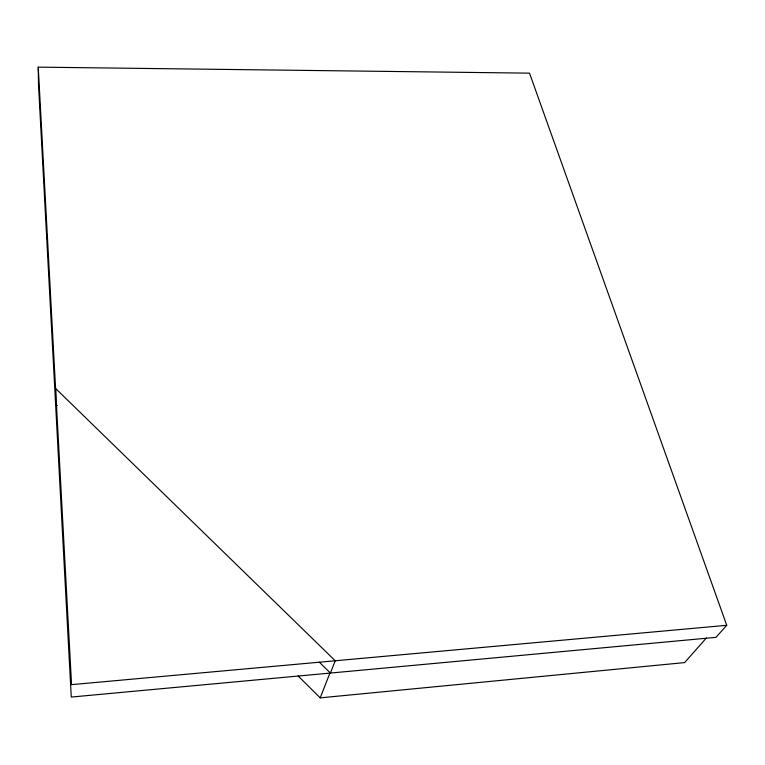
<?xml version="1.0" encoding="UTF-8"?>
<svg xmlns="http://www.w3.org/2000/svg" width="765" height="765" viewBox="0 0 765 765"><rect width="100%" height="100%" fill="white"/><g stroke="black" fill="none" stroke-linecap="round" stroke-linejoin="round"><path stroke-width="1.15" d="M298.14 675.983L320.21 697.862L330.155 672.454M706.401 637.962L684.608 662.595L320.21 697.862M726.75 625.311L715.964 637.35L71.269 697.058L38.48 84.236L38.25 67.138L529.514 73.153L726.75 625.311L71.556 684.646L38.25 67.138M57.289 405.536L55.577 403.863L55.577 388.438L335.242 660.769L330.423 673.057L319.33 662.184"/></g></svg>
